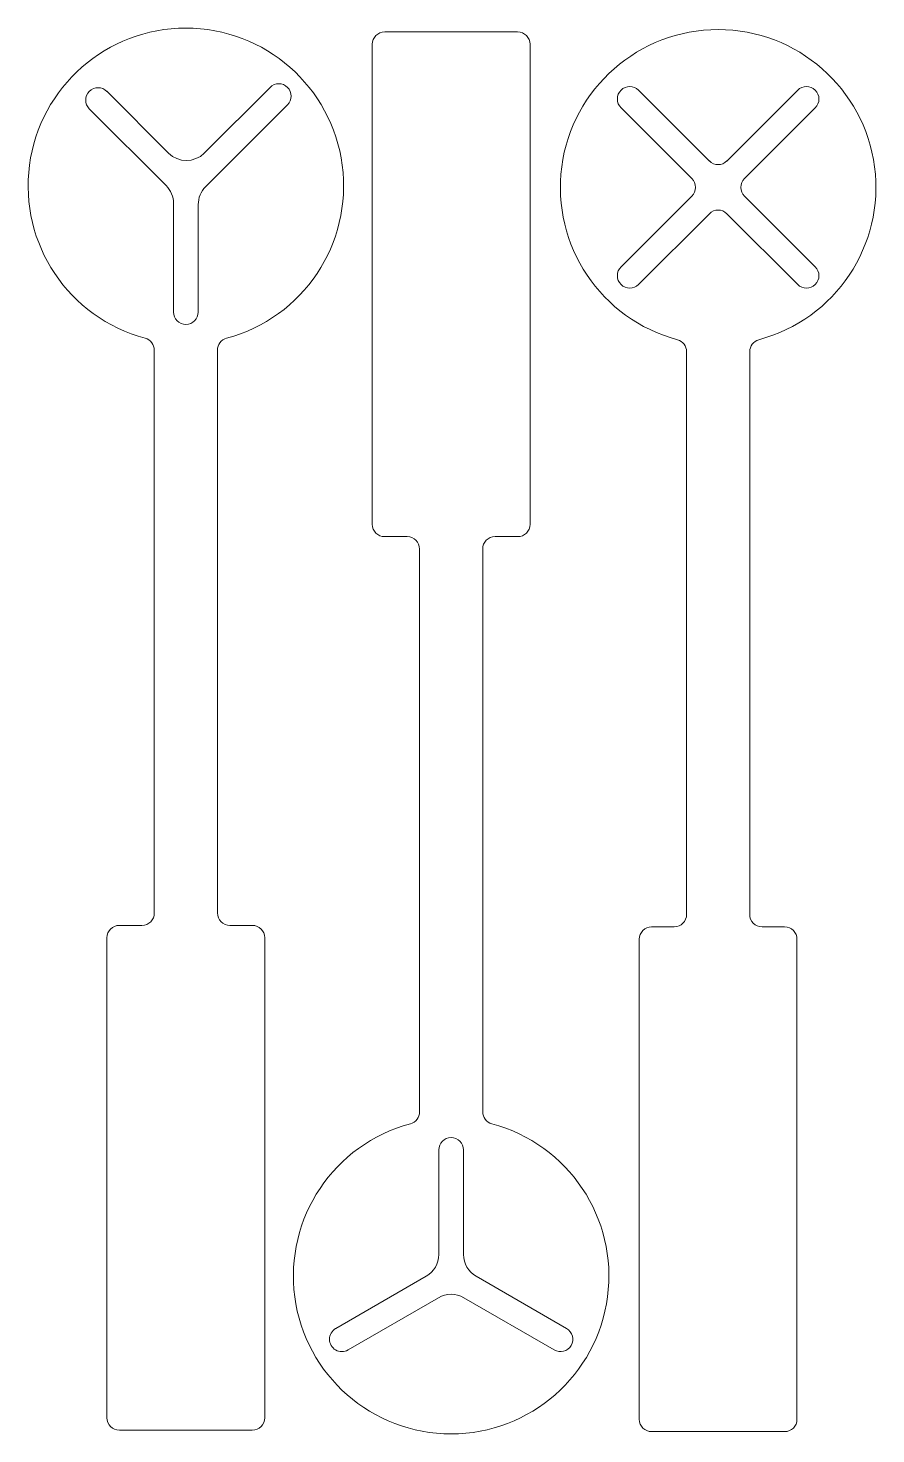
# Model space of a CAD drawing. Header units: millimetres. Extents: x 0.285 to 0.456, y 0.274 to 0.557.
import ezdxf

# ---------------------------------------------------------------- set-up
doc = ezdxf.new("R2010")
doc.units = ezdxf.units.MM
doc.layers.add('SLD-0', color=179, linetype='Continuous')

msp = doc.modelspace()

# ---------------------------------------------------------------- linework, layer by layer
at = {"layer": 'SLD-0', "color": 179, "linetype": 'Continuous', "lineweight": 15}
for p, q in [((0.38375, 0.55611), (0.357, 0.55611)), ((0.3545, 0.55361), (0.3545, 0.45701)), ((0.38625, 0.45701), (0.38625, 0.55361)), ((0.30107, 0.54415), (0.31351, 0.5317)), ((0.32069, 0.5317), (0.33392, 0.54494)), ((0.4081, 0.54436), (0.42234, 0.53012)), ((0.42588, 0.53012), (0.44012, 0.54436)), ((0.313, 0.52517), (0.29755, 0.54062)), ((0.33744, 0.54142), (0.32096, 0.52493)), ((0.41881, 0.52658), (0.40456, 0.54083)), ((0.44366, 0.54083), (0.42941, 0.52658)), ((0.31449, 0.49972), (0.31449, 0.52158)), ((0.31947, 0.52134), (0.31947, 0.49972)), ((0.40456, 0.5088), (0.41881, 0.52305)), ((0.42941, 0.52305), (0.44366, 0.5088)), ((0.42234, 0.51951), (0.4081, 0.50527)), ((0.44012, 0.50527), (0.42588, 0.51951)), ((0.31063, 0.37877), (0.31063, 0.49203)), ((0.32333, 0.49203), (0.32333, 0.37877)), ((0.41776, 0.37847), (0.41776, 0.49173)), ((0.43046, 0.49173), (0.43046, 0.37847)), ((0.357, 0.45451), (0.36152, 0.45451)), ((0.37922, 0.45451), (0.38375, 0.45451)), ((0.36402, 0.45201), (0.36402, 0.33876)), ((0.37672, 0.33876), (0.37672, 0.45201)), ((0.3011, 0.27717), (0.3011, 0.37377)), ((0.3036, 0.37627), (0.30813, 0.37627)), ((0.32583, 0.37627), (0.33035, 0.37627)), ((0.33285, 0.37377), (0.33285, 0.27717)), ((0.41073, 0.37597), (0.41526, 0.37597)), ((0.43296, 0.37597), (0.43748, 0.37597)), ((0.40823, 0.27687), (0.40823, 0.37347)), ((0.43998, 0.37347), (0.43998, 0.27687)), ((0.36788, 0.33107), (0.36788, 0.31004)), ((0.37286, 0.31004), (0.37286, 0.33107)), ((0.36534, 0.30564), (0.34713, 0.29512)), ((0.39361, 0.29512), (0.3754, 0.30564)), ((0.34962, 0.29081), (0.36783, 0.30133)), ((0.37291, 0.30133), (0.39112, 0.29081)), ((0.33035, 0.27467), (0.3036, 0.27467)), ((0.43748, 0.27437), (0.41073, 0.27437))]:
    msp.add_line(p, q, dxfattribs=at)
for centre, radius, start, end in [((0.31698, 0.52512), 0.03175, 284.9748, 255.0252), ((0.357, 0.55361), 0.0025, 90, 180), ((0.38375, 0.55361), 0.0025, 360, 90), ((0.42411, 0.52482), 0.03175, 284.9748, 255.0252), ((0.29931, 0.54238), 0.00249, 45, 225), ((0.33568, 0.54318), 0.00249, 315, 135), ((0.40633, 0.5426), 0.0025, 45, 225), ((0.44189, 0.5426), 0.0025, 315, 135), ((0.3171, 0.5353), 0.00508, 225, 315), ((0.42411, 0.53189), 0.0025, 225, 315), ((0.41704, 0.52482), 0.0025, 315, 45), ((0.43118, 0.52482), 0.0025, 135, 225), ((0.30941, 0.52158), 0.00508, 0, 45), ((0.32455, 0.52134), 0.00508, 135, 180), ((0.42411, 0.51775), 0.0025, 45, 135), ((0.40633, 0.50704), 0.0025, 135, 315), ((0.44189, 0.50704), 0.0025, 225, 45), ((0.31698, 0.49972), 0.00249, 180, 0), ((0.30813, 0.49203), 0.0025, 0, 75.0252), ((0.32583, 0.49203), 0.0025, 104.9748, 180), ((0.41526, 0.49173), 0.0025, 0, 75.0252), ((0.43296, 0.49173), 0.0025, 104.9748, 180), ((0.357, 0.45701), 0.0025, 180, 270), ((0.38375, 0.45701), 0.0025, 270, 0), ((0.36152, 0.45201), 0.0025, 0, 90), ((0.37922, 0.45201), 0.0025, 90, 180), ((0.30813, 0.37877), 0.0025, 270, 0), ((0.32583, 0.37877), 0.0025, 180, 270), ((0.41526, 0.37847), 0.0025, 270, 0), ((0.43296, 0.37847), 0.0025, 180, 270), ((0.3036, 0.37377), 0.0025, 90, 180), ((0.33035, 0.37377), 0.0025, 0, 90), ((0.41073, 0.37347), 0.0025, 90, 180), ((0.43748, 0.37347), 0.0025, 0, 90), ((0.36152, 0.33876), 0.0025, 284.9748, 0), ((0.37922, 0.33876), 0.0025, 180, 255.0252), ((0.37037, 0.30567), 0.03175, 104.9748, 75.0252), ((0.37037, 0.33107), 0.00249, 0, 180), ((0.3628, 0.31004), 0.00508, 300, 0), ((0.37794, 0.31004), 0.00508, 180, 240), ((0.37037, 0.29693), 0.00508, 60, 120), ((0.34837, 0.29297), 0.00249, 120, 300), ((0.39237, 0.29297), 0.00249, 240, 60), ((0.3036, 0.27717), 0.0025, 180, 270), ((0.33035, 0.27717), 0.0025, 270, 0), ((0.41073, 0.27687), 0.0025, 180, 270), ((0.43748, 0.27687), 0.0025, 270, 0)]:
    msp.add_arc(centre, radius, start, end, dxfattribs=at)

doc.saveas('drawing.dxf')
